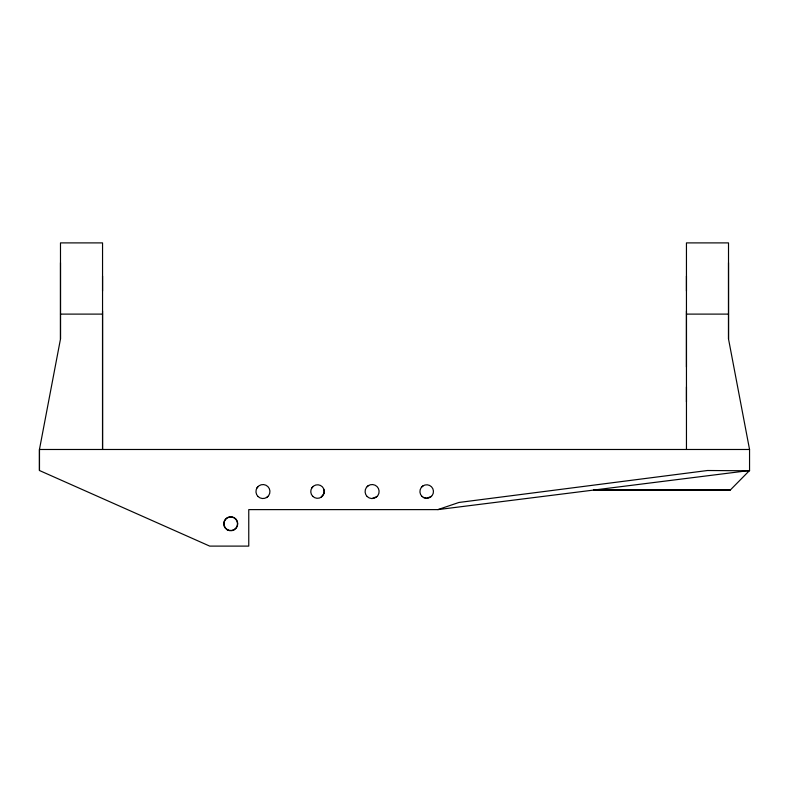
<?xml version="1.0" encoding="UTF-8"?>
<svg xmlns="http://www.w3.org/2000/svg" width="789" height="789" viewBox="0 0 789 789"><rect width="100%" height="100%" fill="white"/><g stroke="black" fill="none" stroke-linecap="round" stroke-linejoin="round"><path stroke-width="1.18" d="M730.269 490.058L593.722 490.058L730.269 490.058L749.55 470.51L437.885 509.615L248.762 509.615L248.762 546.106L209.706 546.106L39.45 470.51L39.45 449.483L60.487 338.984L60.487 262.727M102.55 310.945L102.55 449.483L102.55 242.894L60.487 242.894L60.487 338.984M102.55 291.042L102.55 276.081M686.45 401.887L686.45 386.926M686.45 367.023L686.45 310.945M686.45 291.042L686.45 276.081M437.885 509.615L458.912 502.465L707.486 470.51L749.55 470.786L749.55 449.483L728.523 338.984L728.513 262.727M256.889 488.046L258.003 486.596M311.665 488.164L312.74 486.754M266.455 497.612L267.905 496.498M320.916 497.415L324.072 493.303L324.072 489.791M367.151 486.586L368.601 485.472M377.063 496.498L372.102 498.559M421.898 486.754L423.298 485.679M431.475 496.33L426.681 498.313L423.298 497.405M60.487 314.111L102.55 314.111M686.45 314.111L728.513 314.111M749.55 449.483L39.45 449.483L39.45 470.51M728.523 338.984L728.513 242.894L686.45 242.894L686.46 449.483M312.74 496.33A6.776 6.776 0 0 0 324.072 493.293A6.776 6.776 0 0 0 315.778 485.008A6.776 6.776 0 0 0 312.74 496.33M258.003 496.498A7.002 7.002 0 0 0 269.71 493.352A7.002 7.002 0 0 0 261.139 484.781A7.002 7.002 0 0 0 258.003 496.498M367.151 496.508A7.012 7.012 0 0 0 378.878 493.362A7.012 7.012 0 0 0 370.297 484.771A7.012 7.012 0 0 0 367.151 496.508M421.898 496.33A6.776 6.776 0 0 0 433.23 493.293A6.776 6.776 0 0 0 424.936 485.008A6.776 6.776 0 0 0 421.898 496.33M227.35 529.616A6.776 6.776 0 0 0 237.509 523.758A6.776 6.776 0 0 0 227.35 517.89A6.776 6.776 0 0 0 227.35 529.616M227.242 529.823A7.012 7.012 0 0 0 237.755 523.758A7.012 7.012 0 0 0 227.242 517.683A7.012 7.012 0 0 0 227.242 529.823"/></g></svg>
